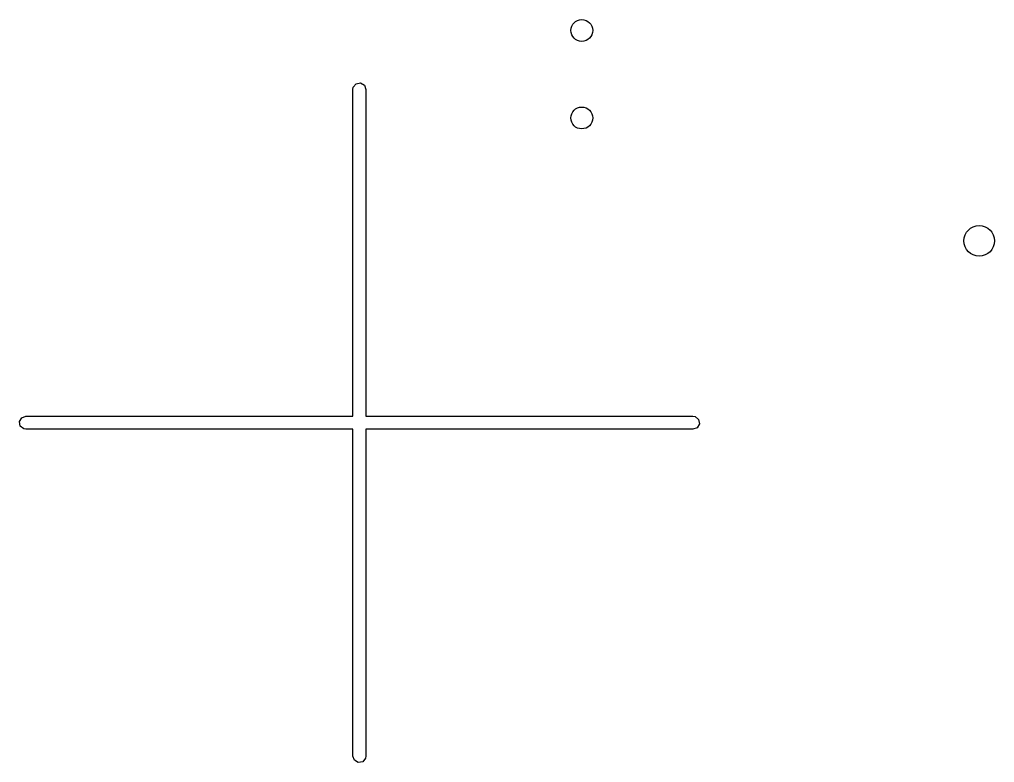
# Model space of a CAD drawing. Extents: x 0.02 to 3.19, y 0.04 to 3.94.
# Drawn here: x 2.3221 to 2.7606, y 1.0653 to 1.3996 of the extents above; entities that cross this region are included whole.
import ezdxf

# ---------------------------------------------------------------- set-up
doc = ezdxf.new("R2010")
doc.units = 0
doc.header["$MEASUREMENT"] = 0
doc.layers.add('BLACK', color=7, linetype='CONTINUOUS')

msp = doc.modelspace()

# ---------------------------------------------------------------- linework, layer by layer
at = {"layer": 'BLACK', "linetype": 'CONTINUOUS'}
for p, q in [((2.47205, 1.36814), (2.47223, 1.36915)), ((2.47223, 1.36915), (2.47352, 1.37069)), ((2.47352, 1.37069), (2.47551, 1.37104)), ((2.47551, 1.37104), (2.47726, 1.37003)), ((2.47726, 1.37003), (2.47795, 1.36814)), ((2.47205, 1.22111), (2.47205, 1.36814)), ((2.47795, 1.36814), (2.47795, 1.22111)), ((2.32211, 1.21867), (2.32312, 1.22042)), ((2.32312, 1.22042), (2.32502, 1.22111)), ((2.32502, 1.22111), (2.47205, 1.22111)), ((2.47795, 1.22111), (2.62498, 1.22111)), ((2.62498, 1.22111), (2.62599, 1.22093)), ((2.62599, 1.22093), (2.62754, 1.21963)), ((2.62754, 1.21963), (2.62789, 1.21764)), ((2.32246, 1.21668), (2.32211, 1.21867)), ((2.32401, 1.21538), (2.32246, 1.21668)), ((2.32502, 1.2152), (2.32401, 1.21538)), ((2.47205, 1.2152), (2.32502, 1.2152)), ((2.47205, 1.06817), (2.47205, 1.2152)), ((2.62498, 1.2152), (2.47795, 1.2152)), ((2.47795, 1.2152), (2.47795, 1.06817)), ((2.62688, 1.21589), (2.62498, 1.2152)), ((2.62789, 1.21764), (2.62688, 1.21589)), ((2.47274, 1.06628), (2.47205, 1.06817)), ((2.47449, 1.06527), (2.47274, 1.06628)), ((2.47648, 1.06562), (2.47449, 1.06527)), ((2.47777, 1.06716), (2.47648, 1.06562)), ((2.47795, 1.06817), (2.47777, 1.06716))]:
    msp.add_line(p, q, dxfattribs=at)
at = {"layer": 'BLACK'}
for centre, radius in [((2.575, 1.39469), 0.004921), ((2.575, 1.35531), 0.004921), ((2.75374, 1.3), 0.00689)]:
    msp.add_circle(centre, radius, dxfattribs=at)

doc.saveas('drawing.dxf')
